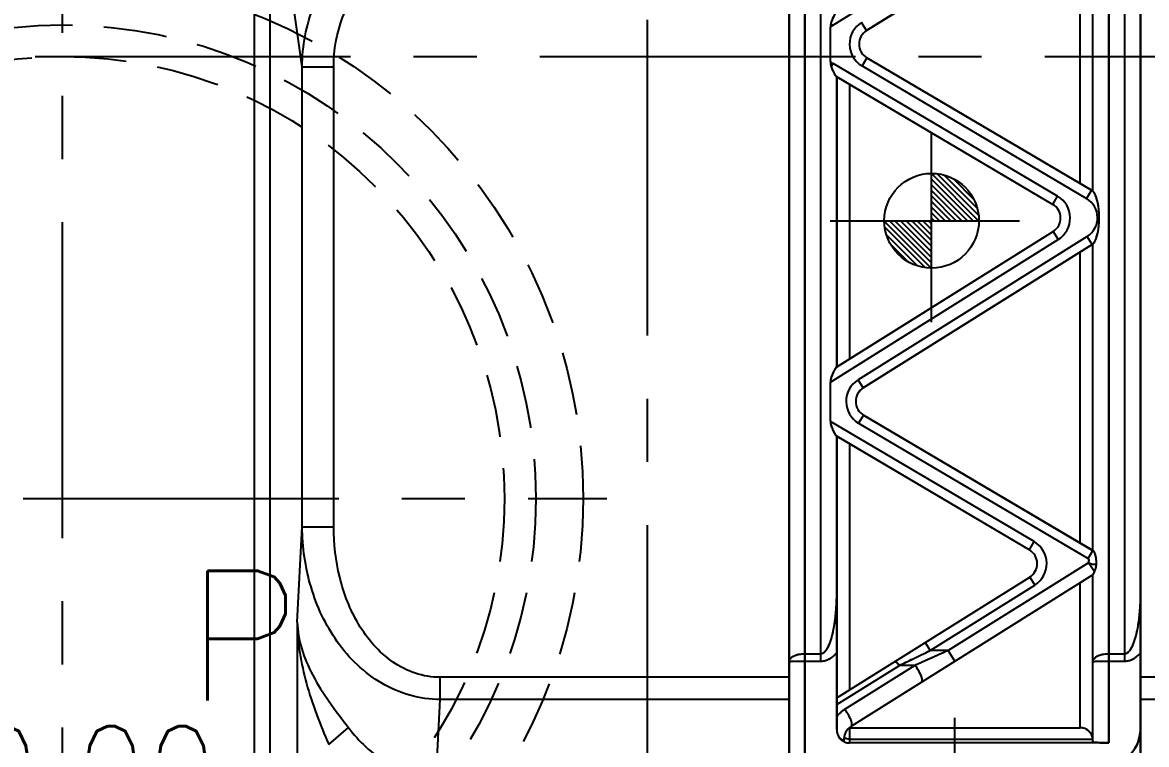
# Model space of a CAD drawing. Header units: millimetres. Extents: x 27275 to 28529, y -21406 to -20519.
# Drawn here: x 27836.45 to 27872.08, y -20864.07 to -20841.21 of the extents above; entities that cross this region are included whole.
import ezdxf

# ---------------------------------------------------------------- set-up
doc = ezdxf.new("R2010")
doc.units = ezdxf.units.MM
doc.header["$LTSCALE"] = 8
for name, pattern in [('CENTER', [2, 1.25, -0.25, 0.25, -0.25]), ('CENTER2', [1.125, 0.75, -0.125, 0.125, -0.125]), ('HIDDEN', [0.375, 0.25, -0.125])]:
    doc.linetypes.add(name, pattern=pattern)
for name, color, linetype in [('Cav-cor', 30, 'Continuous'), ('CL', 1, 'Continuous'), ('PIN', 5, 'Continuous'), ('PRODUCT', 1, 'Continuous'), ('SP', 3, 'Continuous')]:
    doc.layers.add(name, color=color, linetype=linetype)
doc.styles.get("Standard").update_dxf_attribs({"font": 'txt.shx', "width": 0.8, "bigfont": 'chineset.shx'})

# ---------------------------------------------------------------- blocks, each defined once
blk = doc.blocks.new('20160826.095208')
at = {"layer": 'SP', "linetype": 'CENTER'}
for p, q in [((0, -17.25), (0, 17.25)), ((-17.25, 0), (17.25, 0))]:
    blk.add_line(p, q, dxfattribs=at)
at = {"layer": 'SP', "linetype": 'HIDDEN'}
for radius in [16.5, 15, 14]:
    blk.add_circle((0, 0), radius, dxfattribs=at)
at = {"layer": 'SP'}
for s, p in [('S', (-5.456, 1.995)), ('P', (3.888, -6.392))]:
    blk.add_text(s, height=4.111, dxfattribs=at).set_placement(p)
at = {"layer": 'SP', "color": 6, "insert": (-1.275, -8.844), "char_height": 3.2812, "attachment_point": 5}
blk.add_mtext('Ø30.00', dxfattribs=at)

msp = doc.modelspace()

# ---------------------------------------------------------------- hatches: boundary and pattern name
at = {"layer": 'PIN', "linetype": 'Continuous'}
h = msp.add_hatch(dxfattribs=at)
h.set_pattern_fill('ANSI31', color=3, angle=90, style=0)
h.set_pattern_definition([(135, (57183.59186, -41751.69526), (-0.08838834765, -0.08838834765), [])])
h.paths.add_polyline_path([(27865.266, -20847.486), (27863.766, -20847.486, 0.414214), (27865.266, -20848.986)])
h.paths.add_polyline_path([(27865.266, -20845.986), (27865.266, -20847.486), (27866.766, -20847.486, 0.414214)])

# ---------------------------------------------------------------- linework, layer by layer
at = {"layer": 'Cav-cor', "color": 241}
for p, q in [((27861.253, -20884.466), (27861.253, -20825.366)), ((27861.756, -20861.43), (27861.756, -20825.568)), ((27871.889, -20884.437), (27871.889, -20834.919)), ((27843.791, -20835.475), (27843.791, -20890.281)), ((27845.318, -20842.609), (27844.29, -20835.475)), ((27844.29, -20835.475), (27844.29, -20890.281)), ((27871.386, -20861.43), (27871.386, -20836.429)), ((27863.203, -20841.465), (27869.276, -20837.668)), ((27860.75, -20893.592), (27860.75, -20837.869)), ((27870.38, -20846.552), (27870.38, -20838.741)), ((27870.883, -20864.021), (27870.883, -20838.563)), ((27862.127, -20841.307), (27866.061, -20838.848)), ((27869.978, -20846.313), (27869.978, -20839.17)), ((27862.077, -20841.227), (27862.127, -20841.307)), ((27863.203, -20841.465), (27863.043, -20841.209)), ((27862.058, -20842.452), (27862.058, -20841.356)), ((27863.214, -20842.325), (27863.06, -20842.585)), ((27870.332, -20846.522), (27863.214, -20842.325)), ((27845.318, -20842.609), (27846.316, -20842.609)), ((27845.318, -20857.176), (27845.318, -20842.609)), ((27846.316, -20857.176), (27846.316, -20842.609)), ((27862.085, -20842.608), (27862.143, -20842.511)), ((27869.261, -20846.708), (27862.143, -20842.511)), ((27863.06, -20842.585), (27870.179, -20846.782)), ((27862.259, -20842.93), (27869.107, -20846.968)), ((27862.259, -20842.93), (27862.259, -20852.116)), ((27862.661, -20843.167), (27862.661, -20851.864)), ((27870.332, -20846.522), (27870.179, -20846.782)), ((27869.107, -20846.968), (27869.261, -20846.708)), ((27862.058, -20852.597), (27869.278, -20848.083)), ((27862.259, -20852.116), (27869.118, -20847.828)), ((27870.194, -20847.986), (27862.935, -20852.523)), ((27869.118, -20847.828), (27869.278, -20848.083)), ((27870.354, -20848.242), (27870.194, -20847.986)), ((27870.354, -20848.242), (27863.095, -20852.779)), ((27870.38, -20857.928), (27870.38, -20848.225)), ((27869.978, -20857.69), (27869.978, -20848.477)), ((27862.058, -20853.838), (27862.058, -20852.597)), ((27863.095, -20852.779), (27862.935, -20852.523)), ((27863.106, -20853.639), (27862.953, -20853.899)), ((27870.38, -20857.928), (27863.106, -20853.639)), ((27868.518, -20857.647), (27862.058, -20853.838)), ((27862.953, -20853.899), (27870.223, -20858.185)), ((27862.259, -20854.307), (27868.365, -20857.907)), ((27862.259, -20863.598), (27862.259, -20854.307)), ((27862.661, -20854.544), (27862.661, -20862.34)), ((27845.16, -20860.194), (27845.318, -20857.176)), ((27845.318, -20857.176), (27846.316, -20857.176)), ((27868.365, -20857.907), (27868.518, -20857.647)), ((27870.223, -20858.185), (27870.376, -20857.925)), ((27870.242, -20858.313), (27865.792, -20861.095)), ((27870.425, -20858.606), (27870.242, -20858.313)), ((27862.259, -20862.591), (27868.376, -20858.767)), ((27870.38, -20858.701), (27862.723, -20863.488)), ((27868.376, -20858.767), (27868.536, -20859.023)), ((27870.38, -20863.99), (27870.38, -20858.701)), ((27865.222, -20861.095), (27868.536, -20859.023)), ((27869.978, -20863.541), (27869.978, -20858.953)), ((27845.16, -20860.194), (27845.16, -20889.412)), ((27865.062, -20860.839), (27865.222, -20861.095)), ((27861.253, -20861.195), (27861.756, -20861.195)), ((27864.245, -20861.565), (27865.222, -20861.095)), ((27865.792, -20861.095), (27864.739, -20861.565)), ((27865.792, -20861.095), (27865.222, -20861.095)), ((27866.005, -20861.436), (27865.792, -20861.095)), ((27870.883, -20861.195), (27871.386, -20861.195)), ((27861.253, -20861.43), (27861.756, -20861.43)), ((27862.259, -20862.806), (27864.245, -20861.565)), ((27864.739, -20861.565), (27862.51, -20862.958)), ((27864.739, -20861.565), (27864.245, -20861.565)), ((27870.883, -20861.43), (27871.386, -20861.43)), ((27860.75, -20861.943), (27849.691, -20861.943)), ((27849.691, -20862.65), (27849.691, -20861.943)), ((27880.84, -20861.943), (27871.889, -20861.943)), ((27849.564, -20865.082), (27849.691, -20862.65)), ((27860.75, -20862.65), (27849.691, -20862.65)), ((27880.84, -20862.65), (27871.889, -20862.65)), ((27846.158, -20864.07), (27846.785, -20863.536)), ((27862.652, -20863.541), (27869.978, -20863.541)), ((27862.661, -20863.541), (27862.661, -20864.021)), ((27862.661, -20863.899), (27870.378, -20863.899)), ((27870.883, -20864.021), (27862.661, -20864.021))]:
    msp.add_line(p, q, dxfattribs=at)
for centre, radius, start, end in [((27862.5, -20841.904), 0.704, 122.01, 128.9228), ((27863.469, -20841.892), 0.805, 122.01, 239.4758), ((27863.469, -20841.892), 0.503, 122.01, 239.4758), ((27862.5, -20841.904), 0.704, 231.0772, 239.4758), ((27869.821, -20847.388), 1.006, 56.2294, 59.4758), ((27868.852, -20847.401), 0.503, 302.01, 59.4758), ((27868.852, -20847.401), 0.805, 302.01, 59.4758), ((27869.821, -20847.388), 0.704, 302.01, 59.4758), ((27869.821, -20847.388), 1.006, 302.01, 303.7706), ((27863.362, -20853.206), 0.805, 122.01, 239.4758), ((27863.362, -20853.206), 0.503, 122.01, 239.4758), ((27868.11, -20858.341), 0.805, 302.01, 59.4758), ((27868.11, -20858.341), 0.503, 302.01, 59.4758), ((27864.667, -20855.976), 6.33, 334.4973, 335.4492), ((27862.99, -20863.727), 0.906, 122.0137, 143.7884), ((27862.99, -20863.914), 0.503, 122.01, 184.119)]:
    msp.add_arc(centre, radius, start, end, dxfattribs=at)
for centre, major_axis, ratio, start_param, end_param in [((27869.978, -20863.943), (0, 0.402), 1, 4.823973, 6.282726), ((27871.386, -20863.477), (0, 0.952), 0.528579, -2.775074, -1.570796), ((27862.661, -20863.606), (0, 0.414), 0.970966, 2.021984, 3.141593), ((27869.978, -20863.901), (0.402, 0), 0.052408, 0, 0.111584), ((27870.883, -20863.99), (0.503, 0), 0.060968, 3.141593, 4.712389)]:
    msp.add_ellipse(centre, major_axis=major_axis, ratio=ratio, start_param=start_param, end_param=end_param, dxfattribs=at)
for points, knots in [([(27845.318, -20842.609), (27845.319, -20842.281), (27845.381, -20841.623), (27845.654, -20840.672), (27846.1, -20839.787), (27846.706, -20839.004), (27847.455, -20838.353), (27848.318, -20837.864), (27849.263, -20837.56), (27849.922, -20837.49), (27850.25, -20837.489)], [0, 0, 0, 0, 0.124879, 0.24978, 0.374724, 0.49971, 0.624742, 0.749813, 0.8749, 1, 1, 1, 1]), ([(27846.316, -20842.609), (27846.316, -20842.08), (27846.504, -20841.013), (27847.206, -20839.853), (27847.998, -20839.14), (27848.691, -20838.736), (27849.452, -20838.485), (27849.985, -20838.428), (27850.25, -20838.428)], [0, 0, 0, 0, 0.249574, 0.498997, 0.62426, 0.749515, 0.874755, 1, 1, 1, 1]), ([(27862.249, -20840.875), (27862.242, -20840.879), (27862.23, -20840.896), (27862.21, -20840.925), (27862.188, -20840.965), (27862.155, -20841.027), (27862.115, -20841.114), (27862.088, -20841.188), (27862.077, -20841.227)], [0, 0, 0, 0, 0.059149, 0.153587, 0.270967, 0.402579, 0.691326, 1, 1, 1, 1]), ([(27862.058, -20842.452), (27862.058, -20842.465), (27862.061, -20842.518), (27862.073, -20842.571), (27862.085, -20842.608)], [0, 0, 0, 0, 0.252978, 1, 1, 1, 1]), ([(27862.085, -20842.608), (27862.097, -20842.644), (27862.123, -20842.71), (27862.162, -20842.789), (27862.192, -20842.845), (27862.213, -20842.88), (27862.231, -20842.906), (27862.243, -20842.92), (27862.249, -20842.924)], [0, 0, 0, 0, 0.312188, 0.602304, 0.733532, 0.849316, 0.94183, 1, 1, 1, 1]), ([(27870.457, -20848.101), (27870.511, -20847.976), (27870.56, -20847.771), (27870.576, -20847.493), (27870.576, -20847.279), (27870.566, -20847.101), (27870.544, -20846.961), (27870.521, -20846.859), (27870.492, -20846.763), (27870.463, -20846.688), (27870.439, -20846.634), (27870.421, -20846.601), (27870.406, -20846.576), (27870.396, -20846.563), (27870.39, -20846.559)], [0, 0, 0, 0, 0.256464, 0.391075, 0.525917, 0.660517, 0.727373, 0.793326, 0.857356, 0.917384, 0.94464, 0.968622, 0.987831, 1, 1, 1, 1]), ([(27870.39, -20848.218), (27870.396, -20848.214), (27870.406, -20848.2), (27870.422, -20848.174), (27870.44, -20848.14), (27870.451, -20848.115), (27870.457, -20848.101)], [0, 0, 0, 0, 0.14711, 0.379986, 0.670451, 1, 1, 1, 1]), ([(27862.249, -20852.122), (27862.245, -20852.124), (27862.238, -20852.132), (27862.221, -20852.154), (27862.199, -20852.192), (27862.17, -20852.245), (27862.14, -20852.306), (27862.111, -20852.373), (27862.076, -20852.468), (27862.058, -20852.545), (27862.058, -20852.597)], [0, 0, 0, 0, 0.02437, 0.060755, 0.159196, 0.279335, 0.411972, 0.552442, 0.698209, 1, 1, 1, 1]), ([(27862.058, -20853.838), (27862.058, -20853.889), (27862.082, -20853.989), (27862.129, -20854.101), (27862.17, -20854.183), (27862.199, -20854.234), (27862.222, -20854.271), (27862.238, -20854.292), (27862.245, -20854.299), (27862.249, -20854.301)], [0, 0, 0, 0, 0.30395, 0.590726, 0.7232, 0.842885, 0.940172, 0.975993, 1, 1, 1, 1]), ([(27849.691, -20862.65), (27849.368, -20862.648), (27848.719, -20862.555), (27847.82, -20862.165), (27847.041, -20861.574), (27846.197, -20860.592), (27845.504, -20859.108), (27845.322, -20857.818), (27845.318, -20857.176)], [0, 0, 0, 0, 0.12551, 0.250981, 0.376347, 0.501582, 0.750849, 1, 1, 1, 1]), ([(27849.691, -20861.943), (27849.424, -20861.943), (27848.884, -20861.853), (27848.161, -20861.479), (27847.56, -20860.933), (27846.93, -20860.058), (27846.439, -20858.788), (27846.316, -20857.712), (27846.316, -20857.176)], [0, 0, 0, 0, 0.124822, 0.24978, 0.37488, 0.500075, 0.749913, 1, 1, 1, 1]), ([(27870.491, -20858.341), (27870.493, -20858.298), (27870.49, -20858.212), (27870.471, -20858.109), (27870.448, -20858.034), (27870.428, -20857.988), (27870.409, -20857.955), (27870.397, -20857.937), (27870.39, -20857.933)], [0, 0, 0, 0, 0.302377, 0.59552, 0.73137, 0.85148, 0.944992, 1, 1, 1, 1]), ([(27870.242, -20858.313), (27870.247, -20858.303), (27870.255, -20858.28), (27870.257, -20858.244), (27870.248, -20858.209), (27870.233, -20858.191), (27870.223, -20858.185)], [0, 0, 0, 0, 0.249543, 0.511981, 0.76329, 1, 1, 1, 1]), ([(27870.242, -20858.313), (27870.264, -20858.319), (27870.294, -20858.335), (27870.336, -20858.353), (27870.379, -20858.362), (27870.432, -20858.365), (27870.473, -20858.356), (27870.491, -20858.347)], [0, 0, 0, 0, 0.266437, 0.397102, 0.524907, 0.771626, 1, 1, 1, 1]), ([(27870.425, -20858.606), (27870.442, -20858.567), (27870.474, -20858.481), (27870.488, -20858.39), (27870.491, -20858.341)], [0, 0, 0, 0, 0.465768, 1, 1, 1, 1]), ([(27861.756, -20861.195), (27861.799, -20861.195), (27861.863, -20861.159), (27861.918, -20861.094), (27861.967, -20861.023), (27862.015, -20860.927), (27862.077, -20860.767), (27862.134, -20860.561), (27862.2, -20860.226), (27862.247, -20859.802), (27862.259, -20859.462), (27862.259, -20859.291)], [0, 0, 0, 0, 0.063174, 0.094915, 0.126434, 0.18918, 0.251784, 0.376692, 0.501468, 0.75077, 1, 1, 1, 1]), ([(27871.386, -20861.195), (27871.429, -20861.195), (27871.493, -20861.159), (27871.549, -20861.094), (27871.598, -20861.023), (27871.646, -20860.927), (27871.707, -20860.767), (27871.764, -20860.561), (27871.83, -20860.226), (27871.877, -20859.802), (27871.889, -20859.462), (27871.889, -20859.291)], [0, 0, 0, 0, 0.063173, 0.094914, 0.126434, 0.189179, 0.251784, 0.376692, 0.501468, 0.75077, 1, 1, 1, 1]), ([(27845.16, -20860.194), (27845.166, -20860.52), (27845.224, -20861.178), (27845.437, -20862.154), (27845.759, -20863.12), (27846.023, -20863.753), (27846.158, -20864.07)], [0, 0, 0, 0, 0.242981, 0.489906, 0.742611, 1, 1, 1, 1]), ([(27845.16, -20860.194), (27845.17, -20860.479), (27845.274, -20861.067), (27845.644, -20861.913), (27846.171, -20862.733), (27846.577, -20863.265), (27846.785, -20863.536)], [0, 0, 0, 0, 0.226693, 0.468302, 0.728721, 1, 1, 1, 1]), ([(27860.75, -20861.444), (27860.75, -20861.428), (27860.757, -20861.395), (27860.784, -20861.349), (27860.829, -20861.307), (27860.916, -20861.253), (27861.059, -20861.207), (27861.185, -20861.195), (27861.253, -20861.195)], [0, 0, 0, 0, 0.077518, 0.163112, 0.262632, 0.379286, 0.664549, 1, 1, 1, 1]), ([(27861.756, -20861.43), (27861.806, -20861.43), (27861.905, -20861.416), (27862.084, -20861.339), (27862.195, -20861.244), (27862.259, -20861.175)], [0, 0, 0, 0, 0.257675, 0.510962, 1, 1, 1, 1]), ([(27870.38, -20861.444), (27870.38, -20861.428), (27870.387, -20861.395), (27870.415, -20861.349), (27870.459, -20861.307), (27870.546, -20861.253), (27870.69, -20861.207), (27870.815, -20861.195), (27870.883, -20861.195)], [0, 0, 0, 0, 0.077518, 0.163112, 0.262632, 0.379286, 0.664549, 1, 1, 1, 1]), ([(27871.386, -20861.43), (27871.436, -20861.43), (27871.535, -20861.416), (27871.714, -20861.339), (27871.825, -20861.244), (27871.889, -20861.175)], [0, 0, 0, 0, 0.257674, 0.510961, 1, 1, 1, 1]), ([(27860.75, -20861.444), (27860.75, -20861.443), (27860.754, -20861.442), (27860.76, -20861.441), (27860.771, -20861.44), (27860.786, -20861.439), (27860.806, -20861.437), (27860.84, -20861.436), (27860.892, -20861.434), (27860.967, -20861.432), (27861.054, -20861.431), (27861.151, -20861.43), (27861.218, -20861.43), (27861.253, -20861.43)], [0, 0, 0, 0, 0.005067, 0.018279, 0.039979, 0.070191, 0.108861, 0.155884, 0.274288, 0.423185, 0.598456, 0.79391, 1, 1, 1, 1]), ([(27864.085, -20861.45), (27864.092, -20861.445), (27864.118, -20861.447), (27864.154, -20861.471), (27864.199, -20861.511), (27864.229, -20861.545), (27864.245, -20861.565)], [0, 0, 0, 0, 0.12927, 0.337015, 0.633034, 1, 1, 1, 1]), ([(27864.952, -20862.094), (27864.972, -20862.082), (27864.973, -20862.025), (27864.958, -20861.961), (27864.932, -20861.888), (27864.896, -20861.808), (27864.834, -20861.696), (27864.779, -20861.616), (27864.739, -20861.565)], [0, 0, 0, 0, 0.119368, 0.2234, 0.354563, 0.506382, 0.670753, 1, 1, 1, 1]), ([(27870.38, -20861.444), (27870.38, -20861.443), (27870.384, -20861.442), (27870.39, -20861.441), (27870.401, -20861.44), (27870.416, -20861.439), (27870.436, -20861.437), (27870.47, -20861.436), (27870.523, -20861.434), (27870.597, -20861.432), (27870.684, -20861.431), (27870.781, -20861.43), (27870.848, -20861.43), (27870.883, -20861.43)], [0, 0, 0, 0, 0.005067, 0.018279, 0.039979, 0.070191, 0.108861, 0.155884, 0.274288, 0.423185, 0.598456, 0.79391, 1, 1, 1, 1]), ([(27862.742, -20863.439), (27862.742, -20863.407), (27862.724, -20863.332), (27862.674, -20863.213), (27862.601, -20863.084), (27862.542, -20862.999), (27862.51, -20862.958)], [0, 0, 0, 0, 0.17639, 0.424906, 0.713081, 1, 1, 1, 1]), ([(27846.785, -20863.536), (27846.951, -20863.754), (27847.319, -20864.165), (27847.977, -20864.668), (27848.737, -20865.006), (27849.29, -20865.084), (27849.564, -20865.082)], [0, 0, 0, 0, 0.249909, 0.49991, 0.749955, 1, 1, 1, 1]), ([(27862.259, -20863.598), (27862.259, -20863.623), (27862.264, -20863.674), (27862.285, -20863.75), (27862.321, -20863.821), (27862.369, -20863.881), (27862.419, -20863.923), (27862.454, -20863.943), (27862.474, -20863.95), (27862.481, -20863.952), (27862.488, -20863.952), (27862.488, -20863.95)], [0, 0, 0, 0, 0.167404, 0.339878, 0.518791, 0.698147, 0.849631, 0.943846, 0.970809, 0.987724, 1, 1, 1, 1])]:
    msp.add_open_spline(points, degree=3, knots=knots, dxfattribs=at)
for points in [[(27862.077, -20841.227), (27862.065, -20841.269), (27862.058, -20841.313), (27862.058, -20841.356)], [(27862.661, -20863.899), (27862.603, -20863.899), (27862.543, -20863.886), (27862.489, -20863.861)]]:
    msp.add_open_spline(points, degree=3, dxfattribs=at)
at = {"layer": 'CL', "color": 6, "linetype": 'CENTER'}
for p, q in [((27856.266, -20899.125), (27856.266, -20785.5)), ((27836.85, -20842.286), (27877.895, -20842.286))]:
    msp.add_line(p, q, dxfattribs=at)
at = {"layer": 'PIN', "color": 3, "linetype": 'CENTER2'}
for p, q in [((27865.266, -20850.696), (27865.266, -20844.276)), ((27862.056, -20847.486), (27868.476, -20847.486)), ((27865.997, -20869.222), (27865.997, -20862.802))]:
    msp.add_line(p, q, dxfattribs=at)
at = {"layer": 'PIN', "color": 3, "linetype": 'Continuous'}
msp.add_circle((27865.266, -20847.486), 1.5, dxfattribs=at)
at = {"layer": 'PRODUCT'}
for p, q in [((27860.75, -20825.599), (27860.75, -20893.592)), ((27861.253, -20825.366), (27861.253, -20884.466)), ((27861.756, -20861.43), (27861.756, -20825.568)), ((27871.889, -20834.846), (27871.889, -20884.437)), ((27871.386, -20861.43), (27871.386, -20836.429)), ((27869.276, -20837.668), (27863.203, -20841.465)), ((27870.38, -20846.552), (27870.38, -20838.741)), ((27870.883, -20838.563), (27870.883, -20864.021)), ((27862.127, -20841.307), (27866.061, -20838.848)), ((27869.978, -20846.313), (27869.978, -20839.17)), ((27862.077, -20841.227), (27862.127, -20841.307)), ((27863.203, -20841.465), (27863.043, -20841.209)), ((27862.058, -20842.452), (27862.058, -20841.356)), ((27863.214, -20842.325), (27863.06, -20842.585)), ((27863.214, -20842.325), (27870.332, -20846.522)), ((27862.085, -20842.608), (27862.143, -20842.511)), ((27869.261, -20846.708), (27862.143, -20842.511)), ((27863.06, -20842.585), (27870.179, -20846.782)), ((27862.249, -20842.924), (27869.107, -20846.968)), ((27862.259, -20852.116), (27862.259, -20842.93)), ((27862.661, -20843.167), (27862.661, -20851.864)), ((27870.332, -20846.522), (27870.179, -20846.782)), ((27870.332, -20846.522), (27870.39, -20846.559)), ((27869.107, -20846.968), (27869.261, -20846.708)), ((27862.058, -20852.597), (27869.278, -20848.083)), ((27862.249, -20852.122), (27869.118, -20847.828)), ((27870.194, -20847.986), (27862.935, -20852.523)), ((27869.118, -20847.828), (27869.278, -20848.083)), ((27870.354, -20848.242), (27870.194, -20847.986)), ((27863.095, -20852.779), (27870.354, -20848.242)), ((27870.38, -20857.928), (27870.38, -20848.225)), ((27869.978, -20857.69), (27869.978, -20848.477)), ((27862.058, -20853.838), (27862.058, -20852.597)), ((27863.095, -20852.779), (27862.935, -20852.523)), ((27863.106, -20853.639), (27862.953, -20853.899)), ((27863.106, -20853.639), (27870.39, -20857.933)), ((27868.518, -20857.647), (27862.058, -20853.838)), ((27862.953, -20853.899), (27870.223, -20858.185)), ((27862.249, -20854.301), (27868.365, -20857.907)), ((27862.259, -20854.307), (27862.259, -20863.606)), ((27862.661, -20854.544), (27862.661, -20862.34)), ((27868.365, -20857.907), (27868.518, -20857.647)), ((27870.223, -20858.185), (27870.376, -20857.925)), ((27870.242, -20858.313), (27865.792, -20861.095)), ((27870.425, -20858.606), (27870.242, -20858.313)), ((27862.259, -20862.591), (27868.376, -20858.767)), ((27870.38, -20858.701), (27862.723, -20863.488)), ((27868.376, -20858.767), (27868.536, -20859.023)), ((27870.38, -20863.99), (27870.38, -20858.701)), ((27865.222, -20861.095), (27868.536, -20859.023)), ((27869.978, -20863.541), (27869.978, -20858.953)), ((27865.062, -20860.839), (27865.222, -20861.095)), ((27861.253, -20861.195), (27861.756, -20861.195)), ((27865.792, -20861.095), (27865.222, -20861.095)), ((27866.005, -20861.436), (27865.792, -20861.095)), ((27870.883, -20861.195), (27871.386, -20861.195)), ((27861.253, -20861.43), (27861.756, -20861.43)), ((27862.259, -20862.806), (27864.245, -20861.565)), ((27864.739, -20861.565), (27862.51, -20862.958)), ((27864.739, -20861.565), (27864.245, -20861.565)), ((27870.883, -20861.43), (27871.386, -20861.43)), ((27862.652, -20863.541), (27869.978, -20863.541)), ((27862.661, -20863.541), (27862.661, -20864.021)), ((27862.661, -20863.899), (27870.378, -20863.899)), ((27870.883, -20864.021), (27862.661, -20864.021)), ((27870.379, -20863.9), (27870.378, -20863.899)), ((27870.38, -20863.901), (27870.379, -20863.9))]:
    msp.add_line(p, q, dxfattribs=at)
for centre, radius, start, end in [((27862.5, -20841.904), 0.704, 122.01, 128.9228), ((27863.469, -20841.892), 0.805, 122.01, 239.4758), ((27863.469, -20841.892), 0.503, 122.01, 239.4758), ((27862.5, -20841.904), 0.704, 231.0772, 239.4758), ((27869.821, -20847.388), 1.006, 55.5303, 59.4758), ((27868.852, -20847.401), 0.503, 302.01, 59.4758), ((27868.852, -20847.401), 0.805, 302.01, 59.4758), ((27869.821, -20847.388), 0.704, 302.01, 59.4758), ((27869.821, -20847.388), 1.006, 302.01, 304.4697), ((27863.362, -20853.206), 0.805, 122.01, 239.4758), ((27863.362, -20853.206), 0.503, 122.01, 239.4758), ((27868.11, -20858.341), 0.805, 302.01, 59.4758), ((27868.11, -20858.341), 0.503, 302.01, 59.4758), ((27862.99, -20863.914), 0.503, 122.01, 184.119)]:
    msp.add_arc(centre, radius, start, end, dxfattribs=at)
for points, start_tangent, end_tangent in [([(27862.192, -20840.958), (27862.152, -20841.036), (27862.111, -20841.129), (27862.077, -20841.227)], (-0.493208, -0.869911), (-0.267914, -0.963443)), ([(27862.077, -20841.227), (27862.063, -20841.293), (27862.058, -20841.356)], (-0.267914, -0.963443), (0, -1)), ([(27862.058, -20842.452), (27862.065, -20842.529), (27862.085, -20842.608)], (0, -1), (0.309393, -0.950934)), ([(27862.085, -20842.608), (27862.132, -20842.726), (27862.181, -20842.824), (27862.222, -20842.893), (27862.249, -20842.924)], (0.309393, -0.950934), (0.861415, -0.507902)), ([(27870.419, -20848.179), (27870.457, -20848.101), (27870.497, -20847.995), (27870.533, -20847.865), (27870.558, -20847.717), (27870.572, -20847.559), (27870.576, -20847.396), (27870.573, -20847.232), (27870.56, -20847.069), (27870.533, -20846.914), (27870.497, -20846.782), (27870.457, -20846.675), (27870.419, -20846.598), (27870.39, -20846.559)], (0.458698, 0.888592), (-0.824425, 0.565971)), ([(27870.39, -20848.218), (27870.419, -20848.179)], (0.824425, 0.565971), (0.458698, 0.888592)), ([(27862.189, -20852.211), (27862.146, -20852.294), (27862.104, -20852.393), (27862.071, -20852.497), (27862.058, -20852.597)], (-0.489401, -0.872059), (0, -1)), ([(27862.249, -20852.122), (27862.224, -20852.151), (27862.189, -20852.211)], (-0.847956, -0.530067), (-0.489401, -0.872059)), ([(27862.058, -20853.838), (27862.079, -20853.965), (27862.125, -20854.089), (27862.177, -20854.194), (27862.22, -20854.268), (27862.249, -20854.301)], (0, -1), (0.861415, -0.507902)), ([(27870.491, -20858.341), (27870.491, -20858.324), (27870.492, -20858.294), (27870.491, -20858.262), (27870.488, -20858.23), (27870.485, -20858.196), (27870.48, -20858.161), (27870.473, -20858.126), (27870.464, -20858.091), (27870.455, -20858.058), (27870.445, -20858.029), (27870.434, -20858.004), (27870.425, -20857.984), (27870.416, -20857.968), (27870.409, -20857.955), (27870.403, -20857.947), (27870.398, -20857.94), (27870.39, -20857.933)], (0.053523, 0.998567), (-0.861415, 0.507902)), ([(27870.242, -20858.313), (27870.223, -20858.185)], (0.492235, 0.870462), (-0.861415, 0.507902)), ([(27870.242, -20858.313), (27870.327, -20858.349), (27870.413, -20858.363), (27870.491, -20858.347)], (0.963414, -0.268018), (0.880127, 0.474739)), ([(27870.425, -20858.606), (27870.452, -20858.539), (27870.477, -20858.45), (27870.491, -20858.341)], (0.415115, 0.909769), (0.052283, 0.998632)), ([(27870.38, -20858.701), (27870.393, -20858.674), (27870.425, -20858.606)], (0.430032, 0.902814), (0.415115, 0.909769)), ([(27861.756, -20861.195), (27861.833, -20861.172), (27861.907, -20861.107), (27861.976, -20861.004), (27862.037, -20860.869), (27862.091, -20860.711), (27862.138, -20860.531), (27862.177, -20860.33), (27862.21, -20860.107), (27862.236, -20859.86), (27862.253, -20859.588), (27862.259, -20859.291)], (0.999999, 0.001339), (0.000002, 1)), ([(27871.386, -20861.195), (27871.463, -20861.172), (27871.537, -20861.107), (27871.606, -20861.004), (27871.668, -20860.869), (27871.721, -20860.711), (27871.768, -20860.531), (27871.808, -20860.33), (27871.841, -20860.107), (27871.866, -20859.86), (27871.883, -20859.588), (27871.889, -20859.291)], (0.999999, 0.001362), (0.000002, 1)), ([(27860.75, -20861.444), (27860.754, -20861.413), (27860.768, -20861.377), (27860.796, -20861.34), (27860.841, -20861.301), (27860.905, -20861.264), (27860.993, -20861.23), (27861.11, -20861.205), (27861.253, -20861.195)], (0.000176, 1), (1, -0.000635)), ([(27861.756, -20861.43), (27861.891, -20861.412), (27862.022, -20861.362), (27862.145, -20861.281), (27862.259, -20861.175)], (0.999999, 0.001698), (0.674953, 0.737861)), ([(27864.245, -20861.565), (27864.449, -20861.467), (27864.678, -20861.356), (27864.935, -20861.233), (27865.222, -20861.095)], (0.901224, 0.433353), (0.901218, 0.433365)), ([(27865.792, -20861.095), (27865.486, -20861.231), (27865.21, -20861.354), (27864.962, -20861.465), (27864.739, -20861.565)], (-0.913112, -0.407708), (-0.913103, -0.40773)), ([(27870.38, -20861.444), (27870.384, -20861.413), (27870.398, -20861.377), (27870.426, -20861.34), (27870.471, -20861.301), (27870.535, -20861.264), (27870.623, -20861.23), (27870.74, -20861.205), (27870.883, -20861.195)], (0.000176, 1), (1, -0.000635)), ([(27871.386, -20861.43), (27871.522, -20861.412), (27871.652, -20861.362), (27871.775, -20861.281), (27871.889, -20861.175)], (0.999999, 0.001726), (0.674956, 0.737858)), ([(27860.75, -20861.444), (27860.768, -20861.44), (27860.796, -20861.438), (27860.841, -20861.436), (27860.905, -20861.434), (27860.993, -20861.432), (27861.11, -20861.43), (27861.253, -20861.43)], (0.003184, 0.999995), (1, 0.000095)), ([(27864.085, -20861.45), (27864.123, -20861.453), (27864.179, -20861.493), (27864.245, -20861.565)], (0.847956, 0.530067), (0.624583, -0.780958)), ([(27864.952, -20862.094), (27864.971, -20862.046), (27864.954, -20861.952), (27864.904, -20861.827), (27864.828, -20861.691), (27864.739, -20861.565)], (0.847956, 0.530067), (-0.624584, 0.780958)), ([(27870.38, -20861.444), (27870.398, -20861.44), (27870.426, -20861.438), (27870.471, -20861.436), (27870.535, -20861.434), (27870.623, -20861.432), (27870.74, -20861.43), (27870.883, -20861.43)], (0.003184, 0.999995), (1, 0.000095)), ([(27862.51, -20862.958), (27862.42, -20863.022), (27862.336, -20863.099), (27862.259, -20863.191)], (-0.847976, -0.530035), (-0.590666, -0.806916)), ([(27862.723, -20863.488), (27862.742, -20863.439), (27862.725, -20863.345), (27862.675, -20863.221), (27862.599, -20863.085), (27862.51, -20862.958)], (0.847956, 0.530067), (-0.624582, 0.780959)), ([(27862.259, -20863.606), (27862.295, -20863.777), (27862.389, -20863.911), (27862.518, -20863.994), (27862.661, -20864.021)], (0, -1), (1, 0)), ([(27870.346, -20863.781), (27870.283, -20863.681), (27870.195, -20863.605), (27870.09, -20863.557), (27869.978, -20863.541)], (-0.402156, 0.915571), (-1, 0)), ([(27871.889, -20863.477), (27871.875, -20863.704), (27871.834, -20863.91), (27871.769, -20864.094), (27871.679, -20864.25), (27871.566, -20864.365)], (0, -1), (-0.809142, -0.587614)), ([(27862.514, -20863.871), (27862.489, -20863.861)], (-0.933559, 0.358423), (-0.907476, 0.420105)), ([(27862.661, -20863.899), (27862.573, -20863.889), (27862.514, -20863.871)], (-1, 0.000809), (-0.933559, 0.358423)), ([(27870.378, -20863.899), (27870.346, -20863.781)], (-0.111353, 0.993781), (-0.402156, 0.915571)), ([(27870.883, -20864.021), (27870.699, -20864.018), (27870.536, -20864.012), (27870.422, -20864.002), (27870.38, -20863.99)], (-1, 0), (0, 1))]:
    msp.add_spline(points, degree=3, dxfattribs=dict(at, start_tangent=start_tangent, end_tangent=end_tangent))

# ---------------------------------------------------------------- block references
at = {"layer": 'SP'}
msp.add_blockref('20160826.095208', (27837.724, -20856.286), dxfattribs=at)

doc.saveas('drawing.dxf')
